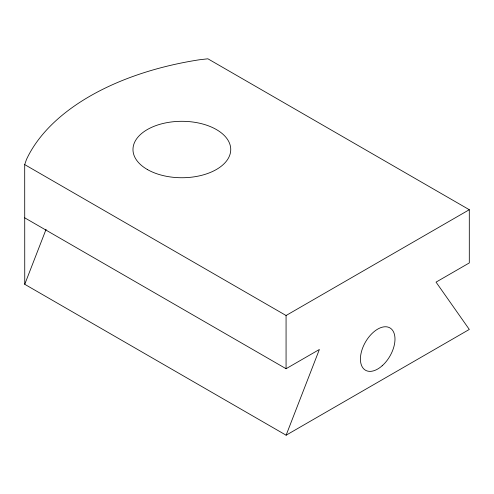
<?xml version="1.0" encoding="UTF-8"?>
<svg xmlns="http://www.w3.org/2000/svg" width="494" height="494" viewBox="0 0 494 494"><rect width="100%" height="100%" fill="white"/><g stroke="black" fill="none" stroke-linecap="round" stroke-linejoin="round"><path stroke-width="0.74" d="M24.7 164.601L26.435 159.562A244.394 141.099 0 0 1 199.249 59.793L207.894 58.798L469.3 209.715L469.3 262.932L436.041 282.13L469.3 329.442L286.119 435.202L24.749 284.303L24.7 164.601L286.069 315.505L469.3 209.715M24.749 284.303L46.09 229.302M286.119 435.202L319.377 349.486L286.069 368.715L24.7 217.817M286.069 315.505L286.069 368.715M382.183 365.758A24.441 14.11 -60 0 0 389.927 327.899A24.441 14.11 -60 0 0 361.015 353.537A24.441 14.11 -60 0 0 382.183 365.758M147.298 169.479A48.881 28.22 0 0 0 229.074 156.826A48.881 28.22 0 0 0 169.207 122.265A48.881 28.22 0 0 0 147.298 169.479"/></g></svg>
